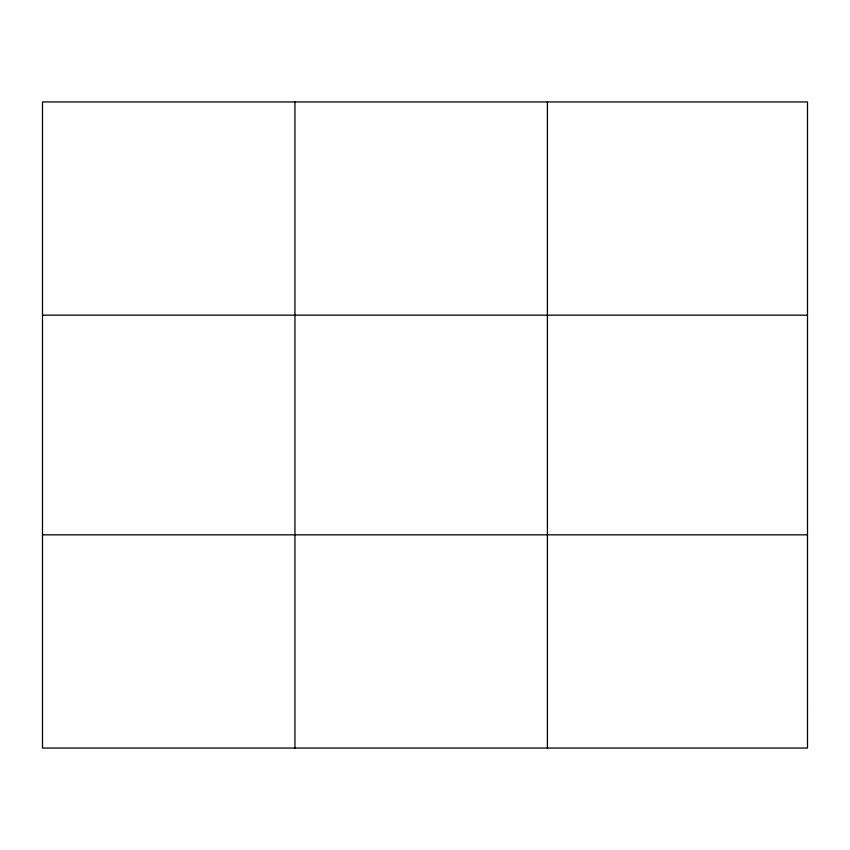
<?xml version="1.0" encoding="UTF-8"?>
<svg xmlns="http://www.w3.org/2000/svg" width="850" height="850" viewBox="0 0 850 850"><rect width="100%" height="100%" fill="white"/><g stroke="black" fill="none" stroke-linecap="round" stroke-linejoin="round"><path stroke-width="1.27" d="M294.95 101.947L294.95 748.053M547.4 101.947L547.4 748.053M42.5 315.159L807.5 315.159M42.5 534.841L807.5 534.841M807.5 705.415L807.5 748.053L42.5 748.053L42.5 101.947L807.5 101.947L807.5 705.415"/></g></svg>
